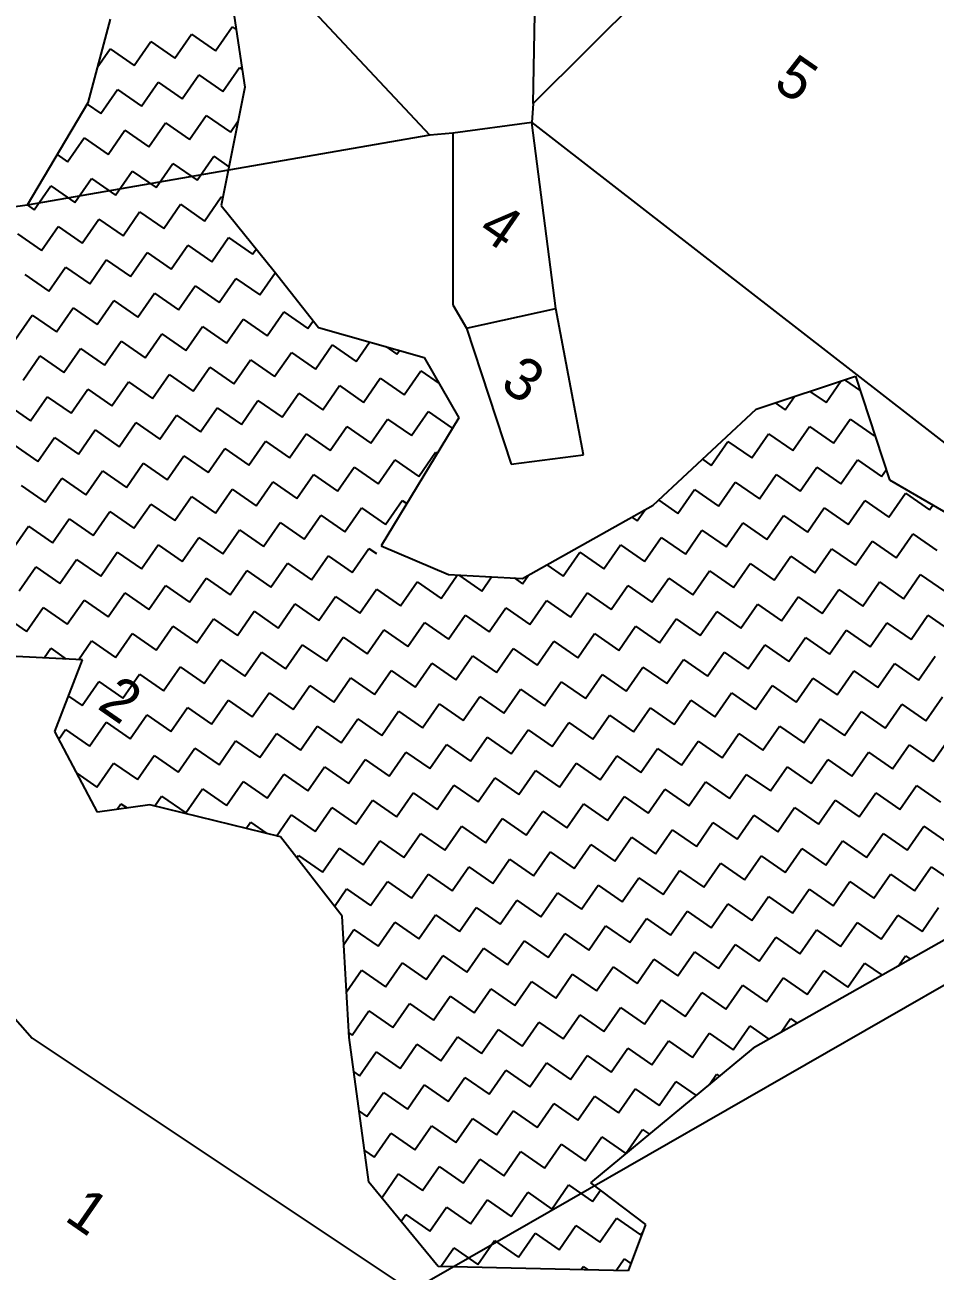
# Model space of a CAD drawing. Header units: metres. Extents: x 282167 to 284586, y 2020907 to 2023042.
# Drawn here: x 283050.1 to 283244.9, y 2021714.5 to 2021981.2 of the extents above; entities that cross this region are included whole.
import ezdxf
from ezdxf.enums import TextEntityAlignment as Align

# ---------------------------------------------------------------- set-up
doc = ezdxf.new("R2010")
doc.units = ezdxf.units.M
doc.header["$MEASUREMENT"] = 0
for name, color, linetype in [('POLY_HATCH', 12, 'Continuous'), ('POLY_PARCEL', 6, 'Continuous'), ('TEXT_PARCEL', 7, 'Continuous')]:
    doc.layers.add(name, color=color, linetype=linetype)
doc.styles.add('TEXT_MAP', font='', dxfattribs={"height": 2.5})
doc.styles.get('TEXT_MAP').set_extended_font_data('Kruti Dev 050')

msp = doc.modelspace()

# ---------------------------------------------------------------- linework, layer by layer
at = {"layer": 'POLY_HATCH'}
for p, q in [((283092.52, 2021998.35), (283097.13, 2021967.89)), ((283068.3, 2021982.49), (283063.52, 2021964.56)), ((283097.13, 2021967.89), (283092.07, 2021942.58)), ((283063.52, 2021964.56), (283050.53, 2021942.67)), ((283050.53, 2021942.67), (283037.32, 2021940.78)), ((283092.07, 2021942.58), (283103.37, 2021928.52)), ((283103.37, 2021928.52), (283112.93, 2021916.44)), ((283112.93, 2021916.44), (283135.53, 2021910.04)), ((283135.53, 2021910.04), (283142.94, 2021897.11)), ((283206.59, 2021898.97), (283227.86, 2021906.05)), ((283227.86, 2021906.05), (283235.11, 2021883.88)), ((283184.55, 2021878.41), (283206.59, 2021898.97)), ((283142.94, 2021897.11), (283126.29, 2021869.7)), ((283235.11, 2021883.88), (283270.11, 2021863.53)), ((283156.55, 2021862.75), (283184.55, 2021878.41)), ((283126.29, 2021869.7), (283140.75, 2021863.58)), ((283140.75, 2021863.58), (283156.55, 2021862.75)), ((283062.4, 2021845.3), (283036.84, 2021846.66)), ((283056.45, 2021829.96), (283062.4, 2021845.3)), ((283065.56, 2021812.74), (283056.45, 2021829.96)), ((283076.78, 2021814.31), (283065.56, 2021812.74)), ((283104.74, 2021807.4), (283076.78, 2021814.31)), ((283117.94, 2021790.46), (283104.74, 2021807.4)), ((283259.78, 2021792.67), (283205.94, 2021762.21)), ((283119.44, 2021764.5), (283117.94, 2021790.46)), ((283123.69, 2021733.51), (283119.44, 2021764.5)), ((283205.94, 2021762.21), (283171.13, 2021733.35)), ((283138.48, 2021715.47), (283123.69, 2021733.51)), ((283171.13, 2021733.35), (283182.88, 2021724.44)), ((283182.88, 2021724.44), (283179.15, 2021714.55)), ((283179.15, 2021714.55), (283138.48, 2021715.47))]:
    msp.add_line(p, q, dxfattribs=at)
at = {"layer": 'POLY_HATCH', "linetype": 'Continuous'}
for p, q in [((283082.15, 2021974.13), (283085.72, 2021979.27)), ((283085.72, 2021979.27), (283090.86, 2021975.71)), ((283090.86, 2021975.71), (283094.43, 2021980.85)), ((283094.43, 2021980.85), (283095.25, 2021980.28)), ((283065.54, 2021972.15), (283068.29, 2021976.11)), ((283068.29, 2021976.11), (283073.44, 2021972.55)), ((283073.44, 2021972.55), (283077, 2021977.69)), ((283077, 2021977.69), (283082.15, 2021974.13)), ((283092.45, 2021966.99), (283096.01, 2021972.14)), ((283096.01, 2021972.14), (283096.54, 2021971.77)), ((283075.02, 2021963.83), (283078.59, 2021968.98)), ((283078.59, 2021968.98), (283083.73, 2021965.41)), ((283083.73, 2021965.41), (283087.3, 2021970.56)), ((283087.3, 2021970.56), (283092.45, 2021966.99)), ((283066.31, 2021962.25), (283069.87, 2021967.4)), ((283069.87, 2021967.4), (283075.02, 2021963.83)), ((283063.36, 2021964.29), (283066.31, 2021962.25)), ((283076.6, 2021955.12), (283080.17, 2021960.27)), ((283080.17, 2021960.27), (283085.31, 2021956.7)), ((283085.31, 2021956.7), (283088.88, 2021961.85)), ((283088.88, 2021961.85), (283094.03, 2021958.28)), ((283094.03, 2021958.28), (283095.69, 2021960.68)), ((283067.89, 2021953.54), (283071.45, 2021958.69)), ((283071.45, 2021958.69), (283076.6, 2021955.12)), ((283059.17, 2021951.96), (283062.74, 2021957.1)), ((283062.74, 2021957.1), (283067.89, 2021953.54)), ((283056.95, 2021953.5), (283059.17, 2021951.96)), ((283086.89, 2021947.99), (283090.46, 2021953.13)), ((283090.46, 2021953.13), (283093.73, 2021950.87)), ((283069.47, 2021944.83), (283073.03, 2021949.97)), ((283073.03, 2021949.97), (283078.18, 2021946.41)), ((283078.18, 2021946.41), (283081.75, 2021951.55)), ((283081.75, 2021951.55), (283086.89, 2021947.99)), ((283052.04, 2021941.66), (283055.61, 2021946.81)), ((283055.61, 2021946.81), (283060.75, 2021943.24)), ((283060.75, 2021943.24), (283064.32, 2021948.39)), ((283064.32, 2021948.39), (283069.47, 2021944.83)), ((283088.47, 2021939.27), (283092.04, 2021944.42)), ((283092.04, 2021944.42), (283092.39, 2021944.18)), ((283050.54, 2021942.7), (283052.04, 2021941.66)), ((283079.76, 2021937.69), (283083.33, 2021942.84)), ((283083.33, 2021942.84), (283088.47, 2021939.27)), ((283062.33, 2021934.53), (283065.9, 2021939.68)), ((283065.9, 2021939.68), (283071.05, 2021936.11)), ((283071.05, 2021936.11), (283074.61, 2021941.26)), ((283074.61, 2021941.26), (283079.76, 2021937.69)), ((283048.47, 2021936.52), (283053.62, 2021932.95)), ((283053.62, 2021932.95), (283057.19, 2021938.1)), ((283057.19, 2021938.1), (283062.33, 2021934.53)), ((283081.34, 2021928.98), (283084.91, 2021934.13)), ((283084.91, 2021934.13), (283090.06, 2021930.56)), ((283090.06, 2021930.56), (283093.62, 2021935.71)), ((283093.62, 2021935.71), (283098.77, 2021932.14)), ((283063.92, 2021925.82), (283067.48, 2021930.96)), ((283067.48, 2021930.96), (283072.63, 2021927.4)), ((283072.63, 2021927.4), (283076.19, 2021932.55)), ((283076.19, 2021932.55), (283081.34, 2021928.98)), ((283098.77, 2021932.14), (283099.55, 2021933.27)), ((283055.2, 2021924.24), (283058.77, 2021929.38)), ((283058.77, 2021929.38), (283063.92, 2021925.82)), ((283100.35, 2021923.43), (283103.64, 2021928.17)), ((283050.05, 2021927.8), (283055.2, 2021924.24)), ((283082.92, 2021920.27), (283086.49, 2021925.41)), ((283086.49, 2021925.41), (283091.64, 2021921.85)), ((283091.64, 2021921.85), (283095.2, 2021926.99)), ((283095.2, 2021926.99), (283100.35, 2021923.43)), ((283074.21, 2021918.69), (283077.78, 2021923.83)), ((283077.78, 2021923.83), (283082.92, 2021920.27)), ((283056.78, 2021915.52), (283060.35, 2021920.67)), ((283060.35, 2021920.67), (283065.5, 2021917.1)), ((283065.5, 2021917.1), (283069.06, 2021922.25)), ((283069.06, 2021922.25), (283074.21, 2021918.69)), ((283048.07, 2021913.94), (283051.64, 2021919.09)), ((283051.64, 2021919.09), (283056.78, 2021915.52)), ((283093.22, 2021913.13), (283096.78, 2021918.28)), ((283096.78, 2021918.28), (283101.93, 2021914.71)), ((283101.93, 2021914.71), (283105.5, 2021919.86)), ((283105.5, 2021919.86), (283110.64, 2021916.29)), ((283110.64, 2021916.29), (283111.76, 2021917.91)), ((283075.79, 2021909.97), (283079.36, 2021915.12)), ((283079.36, 2021915.12), (283084.5, 2021911.55)), ((283084.5, 2021911.55), (283088.07, 2021916.7)), ((283088.07, 2021916.7), (283093.22, 2021913.13)), ((283067.08, 2021908.39), (283070.64, 2021913.54)), ((283070.64, 2021913.54), (283075.79, 2021909.97)), ((283112.22, 2021907.58), (283115.79, 2021912.73)), ((283115.79, 2021912.73), (283120.94, 2021909.16)), ((283120.94, 2021909.16), (283123.84, 2021913.35)), ((283127.31, 2021912.37), (283129.65, 2021910.74)), ((283049.65, 2021905.23), (283053.22, 2021910.38)), ((283053.22, 2021910.38), (283058.36, 2021906.81)), ((283058.36, 2021906.81), (283061.93, 2021911.96)), ((283061.93, 2021911.96), (283067.08, 2021908.39)), ((283094.8, 2021904.42), (283098.36, 2021909.57)), ((283098.36, 2021909.57), (283103.51, 2021906)), ((283103.51, 2021906), (283107.08, 2021911.15)), ((283107.08, 2021911.15), (283112.22, 2021907.58)), ((283129.65, 2021910.74), (283130.21, 2021911.55)), ((283086.08, 2021902.84), (283089.65, 2021907.99)), ((283089.65, 2021907.99), (283094.8, 2021904.42)), ((283131.23, 2021902.03), (283134.8, 2021907.18)), ((283134.8, 2021907.18), (283138.74, 2021904.45)), ((283068.66, 2021899.68), (283072.22, 2021904.82)), ((283072.22, 2021904.82), (283077.37, 2021901.26)), ((283077.37, 2021901.26), (283080.94, 2021906.41)), ((283080.94, 2021906.41), (283086.08, 2021902.84)), ((283113.81, 2021898.87), (283117.37, 2021904.02)), ((283117.37, 2021904.02), (283122.52, 2021900.45)), ((283122.52, 2021900.45), (283126.08, 2021905.6)), ((283126.08, 2021905.6), (283131.23, 2021902.03)), ((283221.53, 2021900.41), (283224.7, 2021905)), ((283225.52, 2021905.27), (283228.88, 2021902.93)), ((283051.23, 2021896.52), (283054.8, 2021901.66)), ((283054.8, 2021901.66), (283059.94, 2021898.1)), ((283059.94, 2021898.1), (283063.51, 2021903.24)), ((283063.51, 2021903.24), (283068.66, 2021899.68)), ((283105.09, 2021897.29), (283108.66, 2021902.43)), ((283108.66, 2021902.43), (283113.81, 2021898.87)), ((283212.81, 2021898.83), (283214.8, 2021901.7)), ((283218.09, 2021902.79), (283221.53, 2021900.41)), ((283046.08, 2021900.08), (283051.23, 2021896.52)), ((283087.67, 2021894.13), (283091.23, 2021899.27)), ((283091.23, 2021899.27), (283096.38, 2021895.71)), ((283096.38, 2021895.71), (283099.94, 2021900.85)), ((283099.94, 2021900.85), (283105.09, 2021897.29)), ((283210.66, 2021900.32), (283212.81, 2021898.83)), ((283070.24, 2021890.96), (283073.8, 2021896.11)), ((283073.8, 2021896.11), (283078.95, 2021892.55)), ((283078.95, 2021892.55), (283082.52, 2021897.69)), ((283082.52, 2021897.69), (283087.67, 2021894.13)), ((283124.1, 2021891.74), (283127.67, 2021896.88)), ((283127.67, 2021896.88), (283132.81, 2021893.32)), ((283132.81, 2021893.32), (283136.38, 2021898.46)), ((283136.38, 2021898.46), (283141.53, 2021894.9)), ((283223.11, 2021891.7), (283226.67, 2021896.84)), ((283226.67, 2021896.84), (283231.82, 2021893.28)), ((283061.52, 2021889.38), (283065.09, 2021894.53)), ((283065.09, 2021894.53), (283070.24, 2021890.96)), ((283106.67, 2021888.57), (283110.24, 2021893.72)), ((283110.24, 2021893.72), (283115.39, 2021890.15)), ((283115.39, 2021890.15), (283118.95, 2021895.3)), ((283118.95, 2021895.3), (283124.1, 2021891.74)), ((283141.53, 2021894.9), (283142.1, 2021895.73)), ((283205.68, 2021888.54), (283209.25, 2021893.68)), ((283209.25, 2021893.68), (283214.39, 2021890.12)), ((283214.39, 2021890.12), (283217.96, 2021895.26)), ((283217.96, 2021895.26), (283223.11, 2021891.7)), ((283231.82, 2021893.28), (283231.97, 2021893.49)), ((283047.66, 2021891.37), (283052.81, 2021887.8)), ((283052.81, 2021887.8), (283056.38, 2021892.95)), ((283056.38, 2021892.95), (283061.52, 2021889.38)), ((283097.96, 2021886.99), (283101.53, 2021892.14)), ((283101.53, 2021892.14), (283106.67, 2021888.57)), ((283196.97, 2021886.95), (283200.53, 2021892.1)), ((283200.53, 2021892.1), (283205.68, 2021888.54)), ((283080.53, 2021883.83), (283084.1, 2021888.98)), ((283084.1, 2021888.98), (283089.25, 2021885.41)), ((283089.25, 2021885.41), (283092.81, 2021890.56)), ((283092.81, 2021890.56), (283097.96, 2021886.99)), ((283125.68, 2021883.02), (283129.25, 2021888.17)), ((283129.25, 2021888.17), (283134.39, 2021884.6)), ((283134.39, 2021884.6), (283137.96, 2021889.75)), ((283137.96, 2021889.75), (283138.32, 2021889.5)), ((283195.1, 2021888.25), (283196.97, 2021886.95)), ((283224.69, 2021882.98), (283228.25, 2021888.13)), ((283228.25, 2021888.13), (283233.4, 2021884.56)), ((283063.11, 2021880.67), (283066.67, 2021885.82)), ((283066.67, 2021885.82), (283071.82, 2021882.25)), ((283071.82, 2021882.25), (283075.39, 2021887.4)), ((283075.39, 2021887.4), (283080.53, 2021883.83)), ((283116.97, 2021881.44), (283120.53, 2021886.59)), ((283120.53, 2021886.59), (283125.68, 2021883.02)), ((283215.98, 2021881.4), (283219.54, 2021886.55)), ((283219.54, 2021886.55), (283224.69, 2021882.98)), ((283233.4, 2021884.56), (283234.41, 2021886.02)), ((283049.25, 2021882.66), (283054.39, 2021879.09)), ((283054.39, 2021879.09), (283057.96, 2021884.24)), ((283057.96, 2021884.24), (283063.11, 2021880.67)), ((283099.54, 2021878.28), (283103.11, 2021883.43)), ((283103.11, 2021883.43), (283108.25, 2021879.86)), ((283108.25, 2021879.86), (283111.82, 2021885.01)), ((283111.82, 2021885.01), (283116.97, 2021881.44)), ((283198.55, 2021878.24), (283202.11, 2021883.39)), ((283202.11, 2021883.39), (283207.26, 2021879.82)), ((283207.26, 2021879.82), (283210.83, 2021884.97)), ((283210.83, 2021884.97), (283215.98, 2021881.4)), ((283082.11, 2021875.12), (283085.68, 2021880.27)), ((283085.68, 2021880.27), (283090.83, 2021876.7)), ((283090.83, 2021876.7), (283094.39, 2021881.85)), ((283094.39, 2021881.85), (283099.54, 2021878.28)), ((283189.84, 2021876.66), (283193.4, 2021881.81)), ((283193.4, 2021881.81), (283198.55, 2021878.24)), ((283234.98, 2021875.85), (283238.55, 2021881)), ((283238.55, 2021881), (283243.7, 2021877.43)), ((283073.4, 2021873.54), (283076.97, 2021878.68)), ((283076.97, 2021878.68), (283082.11, 2021875.12)), ((283118.55, 2021872.73), (283122.11, 2021877.88)), ((283122.11, 2021877.88), (283127.26, 2021874.31)), ((283127.26, 2021874.31), (283130.83, 2021879.46)), ((283130.83, 2021879.46), (283131.8, 2021878.78)), ((283181.12, 2021875.08), (283182.72, 2021877.39)), ((283185.73, 2021879.51), (283189.84, 2021876.66)), ((283217.56, 2021872.69), (283221.12, 2021877.84)), ((283221.12, 2021877.84), (283226.27, 2021874.27)), ((283226.27, 2021874.27), (283229.84, 2021879.42)), ((283229.84, 2021879.42), (283234.98, 2021875.85)), ((283243.7, 2021877.43), (283244.42, 2021878.47)), ((283055.97, 2021870.38), (283059.54, 2021875.52)), ((283059.54, 2021875.52), (283064.69, 2021871.96)), ((283064.69, 2021871.96), (283068.25, 2021877.1)), ((283068.25, 2021877.1), (283073.4, 2021873.54)), ((283101.12, 2021869.57), (283104.69, 2021874.71)), ((283104.69, 2021874.71), (283109.83, 2021871.15)), ((283109.83, 2021871.15), (283113.4, 2021876.29)), ((283113.4, 2021876.29), (283118.55, 2021872.73)), ((283179.99, 2021875.86), (283181.12, 2021875.08)), ((283200.13, 2021869.53), (283203.7, 2021874.68)), ((283203.7, 2021874.68), (283208.84, 2021871.11)), ((283208.84, 2021871.11), (283212.41, 2021876.26)), ((283212.41, 2021876.26), (283217.56, 2021872.69)), ((283047.26, 2021868.8), (283050.83, 2021873.94)), ((283050.83, 2021873.94), (283055.97, 2021870.38)), ((283092.41, 2021867.99), (283095.97, 2021873.13)), ((283095.97, 2021873.13), (283101.12, 2021869.57)), ((283191.42, 2021867.95), (283194.98, 2021873.09)), ((283194.98, 2021873.09), (283200.13, 2021869.53)), ((283236.56, 2021867.14), (283240.13, 2021872.28)), ((283240.13, 2021872.28), (283245.28, 2021868.72)), ((283074.98, 2021864.82), (283078.55, 2021869.97)), ((283078.55, 2021869.97), (283083.69, 2021866.4)), ((283083.69, 2021866.4), (283087.26, 2021871.55)), ((283087.26, 2021871.55), (283092.41, 2021867.99)), ((283173.99, 2021864.79), (283177.56, 2021869.93)), ((283177.56, 2021869.93), (283182.7, 2021866.37)), ((283182.7, 2021866.37), (283186.27, 2021871.51)), ((283186.27, 2021871.51), (283191.42, 2021867.95)), ((283227.85, 2021865.56), (283231.42, 2021870.7)), ((283231.42, 2021870.7), (283236.56, 2021867.14)), ((283057.55, 2021861.66), (283061.12, 2021866.81)), ((283061.12, 2021866.81), (283066.27, 2021863.24)), ((283066.27, 2021863.24), (283069.83, 2021868.39)), ((283069.83, 2021868.39), (283074.98, 2021864.82)), ((283111.41, 2021862.43), (283114.98, 2021867.58)), ((283114.98, 2021867.58), (283120.13, 2021864.01)), ((283120.13, 2021864.01), (283123.69, 2021869.16)), ((283123.69, 2021869.16), (283125.29, 2021868.06)), ((283165.28, 2021863.21), (283168.84, 2021868.35)), ((283168.84, 2021868.35), (283173.99, 2021864.79)), ((283210.42, 2021862.4), (283213.99, 2021867.54)), ((283213.99, 2021867.54), (283219.14, 2021863.98)), ((283219.14, 2021863.98), (283222.7, 2021869.12)), ((283222.7, 2021869.12), (283227.85, 2021865.56)), ((283048.84, 2021860.08), (283052.41, 2021865.23)), ((283052.41, 2021865.23), (283057.55, 2021861.66)), ((283093.99, 2021859.27), (283097.55, 2021864.42)), ((283097.55, 2021864.42), (283102.7, 2021860.85)), ((283102.7, 2021860.85), (283106.27, 2021866)), ((283106.27, 2021866), (283111.41, 2021862.43)), ((283161.74, 2021865.66), (283165.28, 2021863.21)), ((283193, 2021859.23), (283196.56, 2021864.38)), ((283196.56, 2021864.38), (283201.71, 2021860.81)), ((283201.71, 2021860.81), (283205.28, 2021865.96)), ((283205.28, 2021865.96), (283210.42, 2021862.4)), ((283085.27, 2021857.69), (283088.84, 2021862.84)), ((283088.84, 2021862.84), (283093.99, 2021859.27)), ((283130.42, 2021856.88), (283133.99, 2021862.03)), ((283133.99, 2021862.03), (283139.14, 2021858.46)), ((283139.14, 2021858.46), (283142.61, 2021863.48)), ((283142.91, 2021863.46), (283147.85, 2021860.04)), ((283147.85, 2021860.04), (283149.96, 2021863.1)), ((283154.8, 2021862.85), (283156.56, 2021861.62)), ((283156.56, 2021861.62), (283157.85, 2021863.48)), ((283184.28, 2021857.65), (283187.85, 2021862.8)), ((283187.85, 2021862.8), (283193, 2021859.23)), ((283229.43, 2021856.84), (283233, 2021861.99)), ((283233, 2021861.99), (283238.14, 2021858.42)), ((283238.14, 2021858.42), (283241.71, 2021863.57)), ((283241.71, 2021863.57), (283246.86, 2021860.01)), ((283067.85, 2021854.53), (283071.41, 2021859.68)), ((283071.41, 2021859.68), (283076.56, 2021856.11)), ((283076.56, 2021856.11), (283080.13, 2021861.26)), ((283080.13, 2021861.26), (283085.27, 2021857.69)), ((283113, 2021853.72), (283116.56, 2021858.87)), ((283116.56, 2021858.87), (283121.71, 2021855.3)), ((283121.71, 2021855.3), (283125.28, 2021860.45)), ((283125.28, 2021860.45), (283130.42, 2021856.88)), ((283166.86, 2021854.49), (283170.42, 2021859.64)), ((283170.42, 2021859.64), (283175.57, 2021856.07)), ((283175.57, 2021856.07), (283179.14, 2021861.22)), ((283179.14, 2021861.22), (283184.28, 2021857.65)), ((283212, 2021853.68), (283215.57, 2021858.83)), ((283215.57, 2021858.83), (283220.72, 2021855.26)), ((283220.72, 2021855.26), (283224.28, 2021860.41)), ((283224.28, 2021860.41), (283229.43, 2021856.84)), ((283050.42, 2021851.37), (283053.99, 2021856.52)), ((283053.99, 2021856.52), (283059.13, 2021852.95)), ((283059.13, 2021852.95), (283062.7, 2021858.1)), ((283062.7, 2021858.1), (283067.85, 2021854.53)), ((283104.28, 2021852.14), (283107.85, 2021857.29)), ((283107.85, 2021857.29), (283113, 2021853.72)), ((283149.43, 2021851.33), (283153, 2021856.48)), ((283153, 2021856.48), (283158.14, 2021852.91)), ((283158.14, 2021852.91), (283161.71, 2021858.06)), ((283161.71, 2021858.06), (283166.86, 2021854.49)), ((283203.29, 2021852.1), (283206.86, 2021857.25)), ((283206.86, 2021857.25), (283212, 2021853.68)), ((283045.27, 2021854.93), (283050.42, 2021851.37)), ((283086.86, 2021848.98), (283090.42, 2021854.13)), ((283090.42, 2021854.13), (283095.57, 2021850.56)), ((283095.57, 2021850.56), (283099.14, 2021855.71)), ((283099.14, 2021855.71), (283104.28, 2021852.14)), ((283132, 2021848.17), (283135.57, 2021853.32)), ((283135.57, 2021853.32), (283140.72, 2021849.75)), ((283140.72, 2021849.75), (283144.28, 2021854.9)), ((283144.28, 2021854.9), (283149.43, 2021851.33)), ((283185.86, 2021848.94), (283189.43, 2021854.09)), ((283189.43, 2021854.09), (283194.58, 2021850.52)), ((283194.58, 2021850.52), (283198.14, 2021855.67)), ((283198.14, 2021855.67), (283203.29, 2021852.1)), ((283239.73, 2021849.71), (283243.29, 2021854.86)), ((283243.29, 2021854.86), (283248.44, 2021851.29)), ((283069.43, 2021845.82), (283073, 2021850.96)), ((283073, 2021850.96), (283078.14, 2021847.4)), ((283078.14, 2021847.4), (283081.71, 2021852.54)), ((283081.71, 2021852.54), (283086.86, 2021848.98)), ((283123.29, 2021846.59), (283126.86, 2021851.73)), ((283126.86, 2021851.73), (283132, 2021848.17)), ((283168.44, 2021845.78), (283172, 2021850.93)), ((283172, 2021850.93), (283177.15, 2021847.36)), ((283177.15, 2021847.36), (283180.72, 2021852.51)), ((283180.72, 2021852.51), (283185.86, 2021848.94)), ((283222.3, 2021846.55), (283225.86, 2021851.7)), ((283225.86, 2021851.7), (283231.01, 2021848.13)), ((283231.01, 2021848.13), (283234.58, 2021853.28)), ((283234.58, 2021853.28), (283239.73, 2021849.71)), ((283061.49, 2021845.35), (283064.28, 2021849.38)), ((283064.28, 2021849.38), (283069.43, 2021845.82)), ((283105.86, 2021843.43), (283109.43, 2021848.57)), ((283109.43, 2021848.57), (283114.58, 2021845.01)), ((283114.58, 2021845.01), (283118.14, 2021850.15)), ((283118.14, 2021850.15), (283123.29, 2021846.59)), ((283159.72, 2021844.2), (283163.29, 2021849.34)), ((283163.29, 2021849.34), (283168.44, 2021845.78)), ((283204.87, 2021843.39), (283208.44, 2021848.54)), ((283208.44, 2021848.54), (283213.58, 2021844.97)), ((283213.58, 2021844.97), (283217.15, 2021850.12)), ((283217.15, 2021850.12), (283222.3, 2021846.55)), ((283054.14, 2021845.74), (283055.57, 2021847.8)), ((283055.57, 2021847.8), (283058.91, 2021845.49)), ((283088.44, 2021840.26), (283092, 2021845.41)), ((283092, 2021845.41), (283097.15, 2021841.85)), ((283097.15, 2021841.85), (283100.72, 2021846.99)), ((283100.72, 2021846.99), (283105.86, 2021843.43)), ((283142.3, 2021841.04), (283145.86, 2021846.18)), ((283145.86, 2021846.18), (283151.01, 2021842.62)), ((283151.01, 2021842.62), (283154.58, 2021847.76)), ((283154.58, 2021847.76), (283159.72, 2021844.2)), ((283187.44, 2021840.23), (283191.01, 2021845.37)), ((283191.01, 2021845.37), (283196.16, 2021841.81)), ((283196.16, 2021841.81), (283199.72, 2021846.95)), ((283199.72, 2021846.95), (283204.87, 2021843.39)), ((283241.31, 2021841), (283244.87, 2021846.14)), ((283079.72, 2021838.68), (283083.29, 2021843.83)), ((283083.29, 2021843.83), (283088.44, 2021840.26)), ((283124.87, 2021837.87), (283128.44, 2021843.02)), ((283128.44, 2021843.02), (283133.58, 2021839.46)), ((283133.58, 2021839.46), (283137.15, 2021844.6)), ((283137.15, 2021844.6), (283142.3, 2021841.04)), ((283178.73, 2021838.65), (283182.3, 2021843.79)), ((283182.3, 2021843.79), (283187.44, 2021840.23)), ((283223.88, 2021837.84), (283227.45, 2021842.98)), ((283227.45, 2021842.98), (283232.59, 2021839.42)), ((283232.59, 2021839.42), (283236.16, 2021844.56)), ((283236.16, 2021844.56), (283241.31, 2021841)), ((283062.3, 2021835.52), (283065.86, 2021840.67)), ((283065.86, 2021840.67), (283071.01, 2021837.1)), ((283071.01, 2021837.1), (283074.58, 2021842.25)), ((283074.58, 2021842.25), (283079.72, 2021838.68)), ((283116.16, 2021836.29), (283119.72, 2021841.44)), ((283119.72, 2021841.44), (283124.87, 2021837.87)), ((283161.3, 2021835.48), (283164.87, 2021840.63)), ((283164.87, 2021840.63), (283170.02, 2021837.06)), ((283170.02, 2021837.06), (283173.58, 2021842.21)), ((283173.58, 2021842.21), (283178.73, 2021838.65)), ((283215.17, 2021836.26), (283218.73, 2021841.4)), ((283218.73, 2021841.4), (283223.88, 2021837.84)), ((283059.39, 2021837.54), (283062.3, 2021835.52)), ((283098.73, 2021833.13), (283102.3, 2021838.28)), ((283102.3, 2021838.28), (283107.44, 2021834.71)), ((283107.44, 2021834.71), (283111.01, 2021839.86)), ((283111.01, 2021839.86), (283116.16, 2021836.29)), ((283143.88, 2021832.32), (283147.44, 2021837.47)), ((283147.44, 2021837.47), (283152.59, 2021833.9)), ((283152.59, 2021833.9), (283156.16, 2021839.05)), ((283156.16, 2021839.05), (283161.3, 2021835.48)), ((283197.74, 2021833.09), (283201.31, 2021838.24)), ((283201.31, 2021838.24), (283206.45, 2021834.67)), ((283206.45, 2021834.67), (283210.02, 2021839.82)), ((283210.02, 2021839.82), (283215.17, 2021836.26)), ((283242.89, 2021832.28), (283246.45, 2021837.43)), ((283081.3, 2021829.97), (283084.87, 2021835.12)), ((283084.87, 2021835.12), (283090.02, 2021831.55)), ((283090.02, 2021831.55), (283093.58, 2021836.7)), ((283093.58, 2021836.7), (283098.73, 2021833.13)), ((283135.16, 2021830.74), (283138.73, 2021835.89)), ((283138.73, 2021835.89), (283143.88, 2021832.32)), ((283180.31, 2021829.93), (283183.88, 2021835.08)), ((283183.88, 2021835.08), (283189.03, 2021831.51)), ((283189.03, 2021831.51), (283192.59, 2021836.66)), ((283192.59, 2021836.66), (283197.74, 2021833.09)), ((283234.17, 2021830.7), (283237.74, 2021835.85)), ((283237.74, 2021835.85), (283242.89, 2021832.28)), ((283072.59, 2021828.39), (283076.16, 2021833.54)), ((283076.16, 2021833.54), (283081.3, 2021829.97)), ((283117.74, 2021827.58), (283121.3, 2021832.73)), ((283121.3, 2021832.73), (283126.45, 2021829.16)), ((283126.45, 2021829.16), (283130.02, 2021834.31)), ((283130.02, 2021834.31), (283135.16, 2021830.74)), ((283171.6, 2021828.35), (283175.17, 2021833.5)), ((283175.17, 2021833.5), (283180.31, 2021829.93)), ((283216.75, 2021827.54), (283220.31, 2021832.69)), ((283220.31, 2021832.69), (283225.46, 2021829.12)), ((283225.46, 2021829.12), (283229.03, 2021834.27)), ((283229.03, 2021834.27), (283234.17, 2021830.7)), ((283057.31, 2021828.33), (283058.73, 2021830.38)), ((283058.73, 2021830.38), (283063.88, 2021826.81)), ((283063.88, 2021826.81), (283067.44, 2021831.96)), ((283067.44, 2021831.96), (283072.59, 2021828.39)), ((283100.31, 2021824.42), (283103.88, 2021829.57)), ((283103.88, 2021829.57), (283109.02, 2021826)), ((283109.02, 2021826), (283112.59, 2021831.15)), ((283112.59, 2021831.15), (283117.74, 2021827.58)), ((283154.17, 2021825.19), (283157.74, 2021830.34)), ((283157.74, 2021830.34), (283162.89, 2021826.77)), ((283162.89, 2021826.77), (283166.45, 2021831.92)), ((283166.45, 2021831.92), (283171.6, 2021828.35)), ((283199.32, 2021824.38), (283202.89, 2021829.53)), ((283202.89, 2021829.53), (283208.03, 2021825.96)), ((283208.03, 2021825.96), (283211.6, 2021831.11)), ((283211.6, 2021831.11), (283216.75, 2021827.54)), ((283091.6, 2021822.84), (283095.16, 2021827.99)), ((283095.16, 2021827.99), (283100.31, 2021824.42)), ((283136.75, 2021822.03), (283140.31, 2021827.18)), ((283140.31, 2021827.18), (283145.46, 2021823.61)), ((283145.46, 2021823.61), (283149.03, 2021828.76)), ((283149.03, 2021828.76), (283154.17, 2021825.19)), ((283190.61, 2021822.8), (283194.17, 2021827.95)), ((283194.17, 2021827.95), (283199.32, 2021824.38)), ((283235.75, 2021821.99), (283239.32, 2021827.14)), ((283239.32, 2021827.14), (283244.47, 2021823.57)), ((283244.47, 2021823.57), (283248.03, 2021828.72)), ((283074.17, 2021819.68), (283077.74, 2021824.82)), ((283077.74, 2021824.82), (283082.88, 2021821.26)), ((283082.88, 2021821.26), (283086.45, 2021826.4)), ((283086.45, 2021826.4), (283091.6, 2021822.84)), ((283119.32, 2021818.87), (283122.88, 2021824.01)), ((283122.88, 2021824.01), (283128.03, 2021820.45)), ((283128.03, 2021820.45), (283131.6, 2021825.59)), ((283131.6, 2021825.59), (283136.75, 2021822.03)), ((283173.18, 2021819.64), (283176.75, 2021824.79)), ((283176.75, 2021824.79), (283181.89, 2021821.22)), ((283181.89, 2021821.22), (283185.46, 2021826.37)), ((283185.46, 2021826.37), (283190.61, 2021822.8)), ((283218.33, 2021818.83), (283221.89, 2021823.98)), ((283221.89, 2021823.98), (283227.04, 2021820.41)), ((283227.04, 2021820.41), (283230.61, 2021825.56)), ((283230.61, 2021825.56), (283235.75, 2021821.99)), ((283065.46, 2021818.1), (283069.02, 2021823.24)), ((283069.02, 2021823.24), (283074.17, 2021819.68)), ((283110.61, 2021817.29), (283114.17, 2021822.43)), ((283114.17, 2021822.43), (283119.32, 2021818.87)), ((283155.75, 2021816.48), (283159.32, 2021821.62)), ((283159.32, 2021821.62), (283164.47, 2021818.06)), ((283164.47, 2021818.06), (283168.03, 2021823.2)), ((283168.03, 2021823.2), (283173.18, 2021819.64)), ((283209.61, 2021817.25), (283213.18, 2021822.39)), ((283213.18, 2021822.39), (283218.33, 2021818.83)), ((283061.14, 2021821.09), (283065.46, 2021818.1)), ((283093.18, 2021814.12), (283096.74, 2021819.27)), ((283096.74, 2021819.27), (283101.89, 2021815.71)), ((283101.89, 2021815.71), (283105.46, 2021820.85)), ((283105.46, 2021820.85), (283110.61, 2021817.29)), ((283147.04, 2021814.9), (283150.61, 2021820.04)), ((283150.61, 2021820.04), (283155.75, 2021816.48)), ((283192.19, 2021814.09), (283195.75, 2021819.23)), ((283195.75, 2021819.23), (283200.9, 2021815.67)), ((283200.9, 2021815.67), (283204.47, 2021820.81)), ((283204.47, 2021820.81), (283209.61, 2021817.25)), ((283077.88, 2021814.04), (283079.32, 2021816.11)), ((283079.32, 2021816.11), (283084.47, 2021812.54)), ((283084.47, 2021812.54), (283088.03, 2021817.69)), ((283088.03, 2021817.69), (283093.18, 2021814.12)), ((283129.61, 2021811.73), (283133.18, 2021816.88)), ((283133.18, 2021816.88), (283138.33, 2021813.32)), ((283138.33, 2021813.32), (283141.89, 2021818.46)), ((283141.89, 2021818.46), (283147.04, 2021814.9)), ((283174.76, 2021810.92), (283178.33, 2021816.07)), ((283178.33, 2021816.07), (283183.47, 2021812.51)), ((283183.47, 2021812.51), (283187.04, 2021817.65)), ((283187.04, 2021817.65), (283192.19, 2021814.09)), ((283228.62, 2021811.7), (283232.19, 2021816.84)), ((283232.19, 2021816.84), (283237.33, 2021813.28)), ((283237.33, 2021813.28), (283240.9, 2021818.42)), ((283240.9, 2021818.42), (283246.05, 2021814.86)), ((283069.77, 2021813.33), (283070.6, 2021814.53)), ((283070.6, 2021814.53), (283071.91, 2021813.63)), ((283112.19, 2021808.57), (283115.75, 2021813.72)), ((283115.75, 2021813.72), (283120.9, 2021810.15)), ((283120.9, 2021810.15), (283124.47, 2021815.3)), ((283124.47, 2021815.3), (283129.61, 2021811.73)), ((283166.05, 2021809.34), (283169.61, 2021814.49)), ((283169.61, 2021814.49), (283174.76, 2021810.92)), ((283211.19, 2021808.53), (283214.76, 2021813.68)), ((283214.76, 2021813.68), (283219.91, 2021810.12)), ((283219.91, 2021810.12), (283223.47, 2021815.26)), ((283223.47, 2021815.26), (283228.62, 2021811.7)), ((283103.9, 2021807.61), (283107.04, 2021812.14)), ((283107.04, 2021812.14), (283112.19, 2021808.57)), ((283148.62, 2021806.18), (283152.19, 2021811.33)), ((283152.19, 2021811.33), (283157.33, 2021807.76)), ((283157.33, 2021807.76), (283160.9, 2021812.91)), ((283160.9, 2021812.91), (283166.05, 2021809.34)), ((283202.48, 2021806.95), (283206.05, 2021812.1)), ((283206.05, 2021812.1), (283211.19, 2021808.53)), ((283097.4, 2021809.22), (283098.33, 2021810.56)), ((283098.33, 2021810.56), (283101.85, 2021808.12)), ((283131.19, 2021803.02), (283134.76, 2021808.17)), ((283134.76, 2021808.17), (283139.91, 2021804.6)), ((283139.91, 2021804.6), (283143.47, 2021809.75)), ((283143.47, 2021809.75), (283148.62, 2021806.18)), ((283185.05, 2021803.79), (283188.62, 2021808.94)), ((283188.62, 2021808.94), (283193.77, 2021805.37)), ((283193.77, 2021805.37), (283197.33, 2021810.52)), ((283197.33, 2021810.52), (283202.48, 2021806.95)), ((283230.2, 2021802.98), (283233.77, 2021808.13)), ((283233.77, 2021808.13), (283238.92, 2021804.56)), ((283238.92, 2021804.56), (283242.48, 2021809.71)), ((283242.48, 2021809.71), (283247.63, 2021806.14)), ((283122.48, 2021801.44), (283126.05, 2021806.59)), ((283126.05, 2021806.59), (283131.19, 2021803.02)), ((283167.63, 2021800.63), (283171.19, 2021805.78)), ((283171.19, 2021805.78), (283176.34, 2021802.21)), ((283176.34, 2021802.21), (283179.91, 2021807.36)), ((283179.91, 2021807.36), (283185.05, 2021803.79)), ((283221.49, 2021801.4), (283225.06, 2021806.55)), ((283225.06, 2021806.55), (283230.2, 2021802.98)), ((283108.25, 2021802.9), (283108.62, 2021803.43)), ((283108.62, 2021803.43), (283113.77, 2021799.86)), ((283113.77, 2021799.86), (283117.33, 2021805.01)), ((283117.33, 2021805.01), (283122.48, 2021801.44)), ((283158.91, 2021799.05), (283162.48, 2021804.2)), ((283162.48, 2021804.2), (283167.63, 2021800.63)), ((283204.06, 2021798.24), (283207.63, 2021803.39)), ((283207.63, 2021803.39), (283212.78, 2021799.82)), ((283212.78, 2021799.82), (283216.34, 2021804.97)), ((283216.34, 2021804.97), (283221.49, 2021801.4)), ((283141.49, 2021795.89), (283145.05, 2021801.04)), ((283145.05, 2021801.04), (283150.2, 2021797.47)), ((283150.2, 2021797.47), (283153.77, 2021802.62)), ((283153.77, 2021802.62), (283158.91, 2021799.05)), ((283186.64, 2021795.08), (283190.2, 2021800.23)), ((283190.2, 2021800.23), (283195.35, 2021796.66)), ((283195.35, 2021796.66), (283198.91, 2021801.81)), ((283198.91, 2021801.81), (283204.06, 2021798.24)), ((283240.5, 2021795.85), (283244.06, 2021801)), ((283244.06, 2021801), (283249.21, 2021797.43)), ((283124.06, 2021792.73), (283127.63, 2021797.87)), ((283127.63, 2021797.87), (283132.77, 2021794.31)), ((283132.77, 2021794.31), (283136.34, 2021799.45)), ((283136.34, 2021799.45), (283141.49, 2021795.89)), ((283177.92, 2021793.5), (283181.49, 2021798.65)), ((283181.49, 2021798.65), (283186.64, 2021795.08)), ((283223.07, 2021792.69), (283226.64, 2021797.84)), ((283226.64, 2021797.84), (283231.78, 2021794.27)), ((283231.78, 2021794.27), (283235.35, 2021799.42)), ((283235.35, 2021799.42), (283240.5, 2021795.85)), ((283116.32, 2021792.55), (283118.91, 2021796.29)), ((283118.91, 2021796.29), (283124.06, 2021792.73)), ((283160.5, 2021790.34), (283164.06, 2021795.48)), ((283164.06, 2021795.48), (283169.21, 2021791.92)), ((283169.21, 2021791.92), (283172.77, 2021797.06)), ((283172.77, 2021797.06), (283177.92, 2021793.5)), ((283205.64, 2021789.53), (283209.21, 2021794.67)), ((283209.21, 2021794.67), (283214.36, 2021791.11)), ((283214.36, 2021791.11), (283217.92, 2021796.25)), ((283217.92, 2021796.25), (283223.07, 2021792.69)), ((283143.07, 2021787.18), (283146.63, 2021792.32)), ((283146.63, 2021792.32), (283151.78, 2021788.76)), ((283151.78, 2021788.76), (283155.35, 2021793.9)), ((283155.35, 2021793.9), (283160.5, 2021790.34)), ((283196.93, 2021787.95), (283200.5, 2021793.09)), ((283200.5, 2021793.09), (283205.64, 2021789.53)), ((283242.08, 2021787.14), (283245.64, 2021792.28)), ((283134.36, 2021785.59), (283137.92, 2021790.74)), ((283137.92, 2021790.74), (283143.07, 2021787.18)), ((283179.5, 2021784.78), (283183.07, 2021789.93)), ((283183.07, 2021789.93), (283188.22, 2021786.37)), ((283188.22, 2021786.37), (283191.78, 2021791.51)), ((283191.78, 2021791.51), (283196.93, 2021787.95)), ((283233.36, 2021785.56), (283236.93, 2021790.7)), ((283236.93, 2021790.7), (283242.08, 2021787.14)), ((283118.29, 2021784.4), (283120.49, 2021787.58)), ((283120.49, 2021787.58), (283125.64, 2021784.01)), ((283125.64, 2021784.01), (283129.21, 2021789.16)), ((283129.21, 2021789.16), (283134.36, 2021785.59)), ((283162.08, 2021781.62), (283165.64, 2021786.77)), ((283165.64, 2021786.77), (283170.79, 2021783.2)), ((283170.79, 2021783.2), (283174.36, 2021788.35)), ((283174.36, 2021788.35), (283179.5, 2021784.78)), ((283215.94, 2021782.39), (283219.5, 2021787.54)), ((283219.5, 2021787.54), (283224.65, 2021783.98)), ((283224.65, 2021783.98), (283228.22, 2021789.12)), ((283228.22, 2021789.12), (283233.36, 2021785.56)), ((283153.36, 2021780.04), (283156.93, 2021785.19)), ((283156.93, 2021785.19), (283162.08, 2021781.62)), ((283198.51, 2021779.23), (283202.08, 2021784.38)), ((283202.08, 2021784.38), (283207.22, 2021780.81)), ((283207.22, 2021780.81), (283210.79, 2021785.96)), ((283210.79, 2021785.96), (283215.94, 2021782.39)), ((283135.94, 2021776.88), (283139.5, 2021782.03)), ((283139.5, 2021782.03), (283144.65, 2021778.46)), ((283144.65, 2021778.46), (283148.22, 2021783.61)), ((283148.22, 2021783.61), (283153.36, 2021780.04)), ((283189.8, 2021777.65), (283193.36, 2021782.8)), ((283193.36, 2021782.8), (283198.51, 2021779.23)), ((283236.97, 2021779.77), (283238.51, 2021781.99)), ((283238.51, 2021781.99), (283239.58, 2021781.25)), ((283118.88, 2021774.25), (283122.08, 2021778.87)), ((283122.08, 2021778.87), (283127.22, 2021775.3)), ((283127.22, 2021775.3), (283130.79, 2021780.45)), ((283130.79, 2021780.45), (283135.94, 2021776.88)), ((283172.37, 2021774.49), (283175.94, 2021779.64)), ((283175.94, 2021779.64), (283181.08, 2021776.07)), ((283181.08, 2021776.07), (283184.65, 2021781.22)), ((283184.65, 2021781.22), (283189.8, 2021777.65)), ((283217.52, 2021773.68), (283221.08, 2021778.83)), ((283221.08, 2021778.83), (283226.23, 2021775.26)), ((283226.23, 2021775.26), (283229.8, 2021780.41)), ((283229.8, 2021780.41), (283233.53, 2021777.82)), ((283154.94, 2021771.33), (283158.51, 2021776.48)), ((283158.51, 2021776.48), (283163.66, 2021772.91)), ((283163.66, 2021772.91), (283167.22, 2021778.06)), ((283167.22, 2021778.06), (283172.37, 2021774.49)), ((283208.8, 2021772.1), (283212.37, 2021777.25)), ((283212.37, 2021777.25), (283217.52, 2021773.68)), ((283137.52, 2021768.17), (283141.08, 2021773.31)), ((283141.08, 2021773.31), (283146.23, 2021769.75)), ((283146.23, 2021769.75), (283149.8, 2021774.9)), ((283149.8, 2021774.9), (283154.94, 2021771.33)), ((283191.38, 2021768.94), (283194.94, 2021774.09)), ((283194.94, 2021774.09), (283200.09, 2021770.52)), ((283200.09, 2021770.52), (283203.66, 2021775.67)), ((283203.66, 2021775.67), (283208.8, 2021772.1)), ((283128.8, 2021766.59), (283132.37, 2021771.73)), ((283132.37, 2021771.73), (283137.52, 2021768.17)), ((283173.95, 2021765.78), (283177.52, 2021770.92)), ((283177.52, 2021770.92), (283182.66, 2021767.36)), ((283182.66, 2021767.36), (283186.23, 2021772.51)), ((283186.23, 2021772.51), (283191.38, 2021768.94)), ((283120.09, 2021765.01), (283123.66, 2021770.15)), ((283123.66, 2021770.15), (283128.8, 2021766.59)), ((283165.24, 2021764.2), (283168.8, 2021769.34)), ((283168.8, 2021769.34), (283173.95, 2021765.78)), ((283211.91, 2021765.59), (283213.95, 2021768.53)), ((283213.95, 2021768.53), (283215.37, 2021767.55)), ((283119.38, 2021765.5), (283120.09, 2021765.01)), ((283147.81, 2021761.03), (283151.38, 2021766.18)), ((283151.38, 2021766.18), (283156.52, 2021762.62)), ((283156.52, 2021762.62), (283160.09, 2021767.76)), ((283160.09, 2021767.76), (283165.24, 2021764.2)), ((283192.96, 2021760.23), (283196.52, 2021765.37)), ((283196.52, 2021765.37), (283201.67, 2021761.81)), ((283201.67, 2021761.81), (283205.24, 2021766.95)), ((283205.24, 2021766.95), (283209.32, 2021764.12)), ((283130.38, 2021757.87), (283133.95, 2021763.02)), ((283133.95, 2021763.02), (283139.1, 2021759.45)), ((283139.1, 2021759.45), (283142.66, 2021764.6)), ((283142.66, 2021764.6), (283147.81, 2021761.03)), ((283184.24, 2021758.64), (283187.81, 2021763.79)), ((283187.81, 2021763.79), (283192.96, 2021760.23)), ((283121.67, 2021756.29), (283125.24, 2021761.44)), ((283125.24, 2021761.44), (283130.38, 2021757.87)), ((283166.82, 2021755.48), (283170.38, 2021760.63)), ((283170.38, 2021760.63), (283175.53, 2021757.06)), ((283175.53, 2021757.06), (283179.1, 2021762.21)), ((283179.1, 2021762.21), (283184.24, 2021758.64)), ((283149.39, 2021752.32), (283152.96, 2021757.47)), ((283152.96, 2021757.47), (283158.1, 2021753.9)), ((283158.1, 2021753.9), (283161.67, 2021759.05)), ((283161.67, 2021759.05), (283166.82, 2021755.48)), ((283120.45, 2021757.14), (283121.67, 2021756.29)), ((283140.68, 2021750.74), (283144.24, 2021755.89)), ((283144.24, 2021755.89), (283149.39, 2021752.32)), ((283185.83, 2021749.93), (283189.39, 2021755.08)), ((283189.39, 2021755.08), (283193.72, 2021752.08)), ((283196.57, 2021754.44), (283198.11, 2021756.66)), ((283198.11, 2021756.66), (283198.72, 2021756.23)), ((283123.25, 2021747.58), (283126.82, 2021752.73)), ((283126.82, 2021752.73), (283131.96, 2021749.16)), ((283131.96, 2021749.16), (283135.53, 2021754.31)), ((283135.53, 2021754.31), (283140.68, 2021750.74)), ((283177.11, 2021748.35), (283180.68, 2021753.5)), ((283180.68, 2021753.5), (283185.83, 2021749.93)), ((283159.69, 2021745.19), (283163.25, 2021750.34)), ((283163.25, 2021750.34), (283168.4, 2021746.77)), ((283168.4, 2021746.77), (283171.97, 2021751.92)), ((283171.97, 2021751.92), (283177.11, 2021748.35)), ((283121.61, 2021748.72), (283123.25, 2021747.58)), ((283142.26, 2021742.03), (283145.83, 2021747.17)), ((283145.83, 2021747.17), (283150.97, 2021743.61)), ((283150.97, 2021743.61), (283154.54, 2021748.76)), ((283154.54, 2021748.76), (283159.69, 2021745.19)), ((283124.83, 2021738.87), (283128.4, 2021744.01)), ((283128.4, 2021744.01), (283133.55, 2021740.45)), ((283133.55, 2021740.45), (283137.11, 2021745.59)), ((283137.11, 2021745.59), (283142.26, 2021742.03)), ((283178.69, 2021739.64), (283182.26, 2021744.78)), ((283182.26, 2021744.78), (283183.71, 2021743.78)), ((283161.27, 2021736.48), (283164.83, 2021741.62)), ((283164.83, 2021741.62), (283169.98, 2021738.06)), ((283169.98, 2021738.06), (283173.55, 2021743.2)), ((283173.55, 2021743.2), (283178.69, 2021739.64)), ((283122.76, 2021740.3), (283124.83, 2021738.87)), ((283152.55, 2021734.89), (283156.12, 2021740.04)), ((283156.12, 2021740.04), (283161.27, 2021736.48)), ((283135.13, 2021731.73), (283138.69, 2021736.88)), ((283138.69, 2021736.88), (283143.84, 2021733.31)), ((283143.84, 2021733.31), (283147.41, 2021738.46)), ((283147.41, 2021738.46), (283152.55, 2021734.89)), ((283126.43, 2021730.17), (283129.98, 2021735.3)), ((283129.98, 2021735.3), (283135.13, 2021731.73)), ((283154.13, 2021726.18), (283157.7, 2021731.33)), ((283157.7, 2021731.33), (283162.85, 2021727.76)), ((283162.85, 2021727.76), (283166.41, 2021732.91)), ((283166.41, 2021732.91), (283171.56, 2021729.34)), ((283171.56, 2021729.34), (283173.24, 2021731.76)), ((283136.71, 2021723.02), (283140.27, 2021728.17)), ((283140.27, 2021728.17), (283145.42, 2021724.6)), ((283145.42, 2021724.6), (283148.99, 2021729.75)), ((283148.99, 2021729.75), (283154.13, 2021726.18)), ((283130.56, 2021725.14), (283131.56, 2021726.59)), ((283131.56, 2021726.59), (283136.71, 2021723.02)), ((283173.14, 2021720.63), (283176.71, 2021725.78)), ((283176.71, 2021725.78), (283181.85, 2021722.21)), ((283155.71, 2021717.47), (283159.28, 2021722.62)), ((283159.28, 2021722.62), (283164.43, 2021719.05)), ((283164.43, 2021719.05), (283167.99, 2021724.2)), ((283167.99, 2021724.2), (283173.14, 2021720.63)), ((283181.85, 2021722.21), (283182.27, 2021722.81)), ((283147, 2021715.89), (283150.57, 2021721.03)), ((283150.57, 2021721.03), (283155.71, 2021717.47)), ((283139.09, 2021715.46), (283141.85, 2021719.45)), ((283141.85, 2021719.45), (283147, 2021715.89)), ((283169.09, 2021714.78), (283169.57, 2021715.48)), ((283169.57, 2021715.48), (283170.64, 2021714.75)), ((283176.59, 2021714.61), (283178.29, 2021717.06)), ((283178.29, 2021717.06), (283179.73, 2021716.07))]:
    msp.add_line(p, q, dxfattribs=at)
at = {"layer": 'POLY_PARCEL'}
for p, q in [((283158.83, 2021964.43), (283160.69, 2022066.04)), ((283255.98, 2022060.98), (283158.83, 2021964.43)), ((283111.92, 2021984.11), (283136.72, 2021957.67)), ((283068.3, 2021982.49), (283063.52, 2021964.56)), ((283063.52, 2021964.56), (283050.53, 2021942.67)), ((283158.83, 2021964.43), (283158.56, 2021960.37)), ((283158.56, 2021960.37), (283141.67, 2021958.06)), ((283158.56, 2021960.37), (283332.66, 2021825.05)), ((283163.66, 2021920.53), (283158.56, 2021960.37)), ((283136.72, 2021957.67), (283050.53, 2021942.67)), ((283141.67, 2021958.06), (283136.72, 2021957.67)), ((283141.67, 2021958.06), (283141.68, 2021921.32)), ((283050.53, 2021942.67), (283037.32, 2021940.78)), ((283141.68, 2021921.32), (283144.6, 2021916.33)), ((283144.6, 2021916.33), (283163.66, 2021920.53)), ((283169.6, 2021889.23), (283163.66, 2021920.53)), ((283144.6, 2021916.33), (283154.16, 2021887.19)), ((283154.16, 2021887.19), (283169.6, 2021889.23)), ((283132.7, 2021710.25), (283332.66, 2021825.05)), ((283031.65, 2021787.06), (283051.59, 2021764.33)), ((283051.59, 2021764.33), (283132.7, 2021710.25))]:
    msp.add_line(p, q, dxfattribs=at)

# ---------------------------------------------------------------- texts
at = {"layer": 'TEXT_PARCEL', "style": 'TEXT_MAP'}
for s, p in [('5', (283215.25, 2021969.77)), ('4', (283151.99, 2021938.23)), ('3', (283156.81, 2021905.44)), ('2', (283070.64, 2021836.92)), ('1', (283063.59, 2021727.3))]:
    msp.add_text(s, height=9.02, rotation=325.2826, dxfattribs=at).set_placement(p, align=Align.MIDDLE)

doc.saveas('drawing.dxf')
